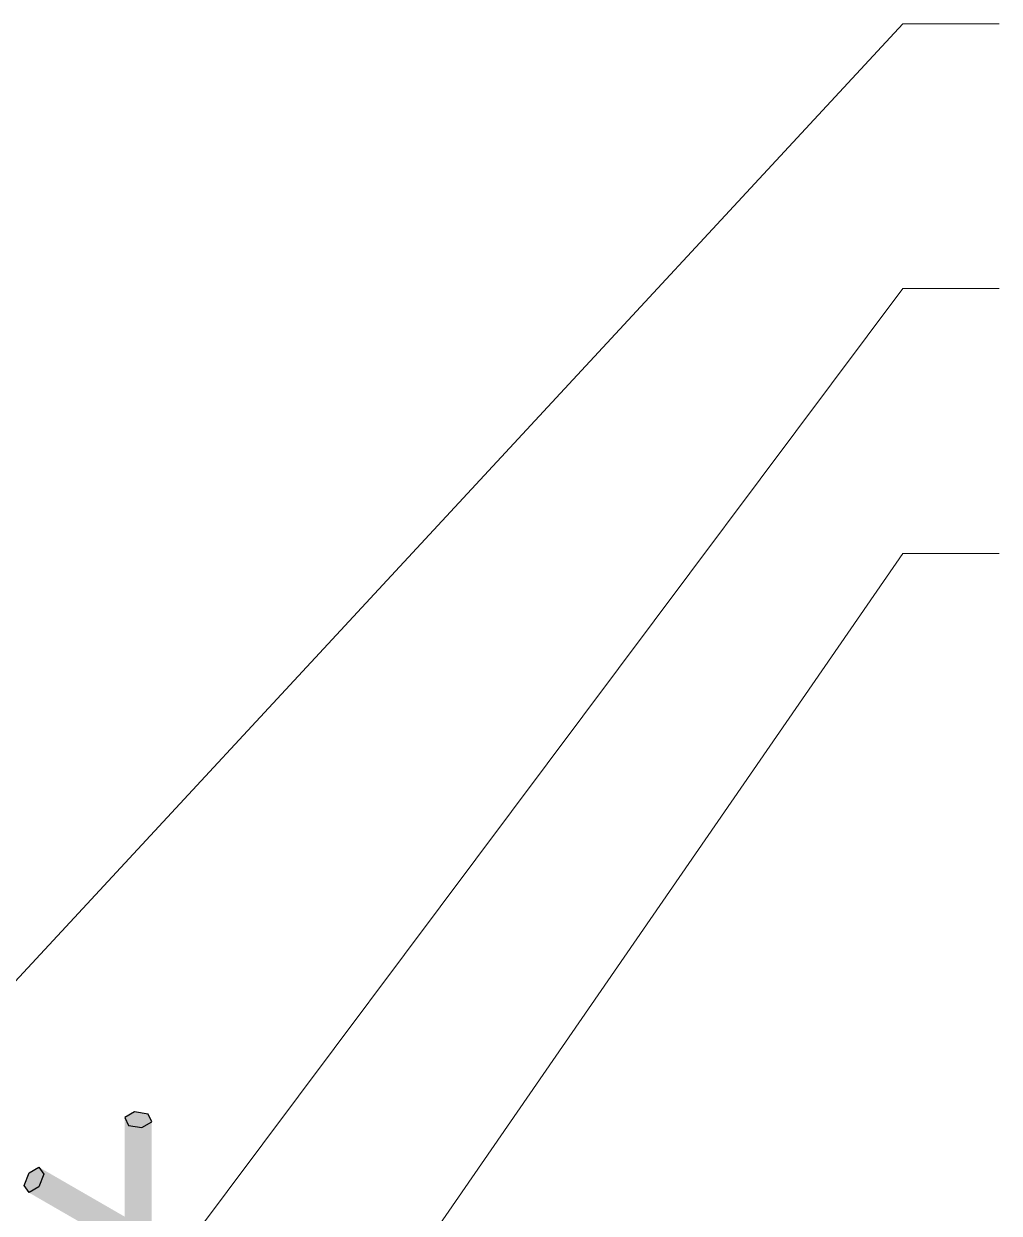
# Model space of a CAD drawing. Header units: metres. Extents: x 0 to 28.4, y 0 to 5.9.
# Drawn here: x 11.4149 to 11.82, y 2.726 to 3.22 of the extents above; entities that cross this region are included whole.
import ezdxf

# ---------------------------------------------------------------- set-up
doc = ezdxf.new("R2010")
doc.units = ezdxf.units.M
doc.header["$LTSCALE"] = 0.25
doc.layers.add('ISO-ARISTAS', color=8, linetype='CONTINUOUS')
doc.layers.add('ISO-CONCRETO-SUP', color=254, linetype='CONTINUOUS', true_color=0xe8e8e8)
doc.layers.add('LLAMADAS', color=30, linetype='CONTINUOUS', lineweight=18)

msp = doc.modelspace()

# ---------------------------------------------------------------- linework, layer by layer
at = {"layer": 'ISO-ARISTAS', "color": 250}
for p, q in [((11.46094, 2.76804), (11.45683, 2.76567)), ((11.46656, 2.76717), (11.46094, 2.76804)), ((11.46807, 2.76393), (11.46656, 2.76717)), ((11.45683, 2.76567), (11.45834, 2.76243)), ((11.45834, 2.76243), (11.46395, 2.76156)), ((11.46395, 2.76156), (11.46807, 2.76393)), ((11.41503, 2.73742), (11.41709, 2.74273)), ((11.41709, 2.74273), (11.4212, 2.7451)), ((11.4212, 2.7451), (11.42326, 2.74218)), ((11.42326, 2.74218), (11.4212, 2.73687)), ((11.41709, 2.7345), (11.41503, 2.73742)), ((11.4212, 2.73687), (11.41709, 2.7345))]:
    msp.add_line(p, q, dxfattribs=at)
at = {"layer": 'ISO-CONCRETO-SUP', "true_color": 0x912020}
for points in [[(11.46094, 2.76804), (11.45683, 2.76567), (11.46094, 2.59971), (11.45683, 2.59734)], [(11.46395, 2.76156), (11.46807, 2.76393), (11.46395, 2.59322), (11.46807, 2.5956)]]:
    msp.add_solid(points, dxfattribs=at)
at = {"layer": 'ISO-CONCRETO-SUP', "true_color": 0xaa2626}
for points in [[(11.46656, 2.76717), (11.46094, 2.76804), (11.46656, 2.59884), (11.46094, 2.59971)], [(11.45834, 2.76243), (11.46395, 2.76156), (11.45834, 2.59409), (11.46395, 2.59322)]]:
    msp.add_solid(points, dxfattribs=at)
at = {"layer": 'ISO-CONCRETO-SUP', "true_color": 0x8d1f1f}
for points in [[(11.46807, 2.76393), (11.46656, 2.76717), (11.46807, 2.5956), (11.46656, 2.59884)], [(11.45683, 2.76567), (11.45834, 2.76243), (11.45683, 2.59734), (11.45834, 2.59409)]]:
    msp.add_solid(points, dxfattribs=at)
at = {"layer": 'ISO-CONCRETO-SUP', "true_color": 0x2541bb}
for points in [[(11.41503, 2.73742), (11.41709, 2.74273), (11.56109, 2.6531), (11.56315, 2.6584)], [(11.42326, 2.74218), (11.4212, 2.73687), (11.56932, 2.65785), (11.56726, 2.65255)]]:
    msp.add_solid(points, dxfattribs=at)
at = {"layer": 'ISO-CONCRETO-SUP', "true_color": 0x233eb3}
for points in [[(11.41709, 2.74273), (11.4212, 2.7451), (11.56315, 2.6584), (11.56726, 2.66078)], [(11.4212, 2.73687), (11.41709, 2.7345), (11.56726, 2.65255), (11.56315, 2.65017)]]:
    msp.add_solid(points, dxfattribs=at)
at = {"layer": 'ISO-CONCRETO-SUP', "true_color": 0x182b7c}
for points in [[(11.4212, 2.7451), (11.42326, 2.74218), (11.56726, 2.66078), (11.56932, 2.65785)], [(11.41709, 2.7345), (11.41503, 2.73742), (11.56315, 2.65017), (11.56109, 2.6531)]]:
    msp.add_solid(points, dxfattribs=at)
at = {"layer": 'LLAMADAS'}
for p, q in [((11.78, 3.22), (10.9385, 2.3123)), ((11.82, 3.22), (11.78, 3.22)), ((11.78, 3.11), (11.23728, 2.3848)), ((11.82, 3.11), (11.78, 3.11)), ((11.78, 3), (11.19831, 2.1573)), ((11.82, 3), (11.78, 3))]:
    msp.add_line(p, q, dxfattribs=at)

doc.saveas('drawing.dxf')
